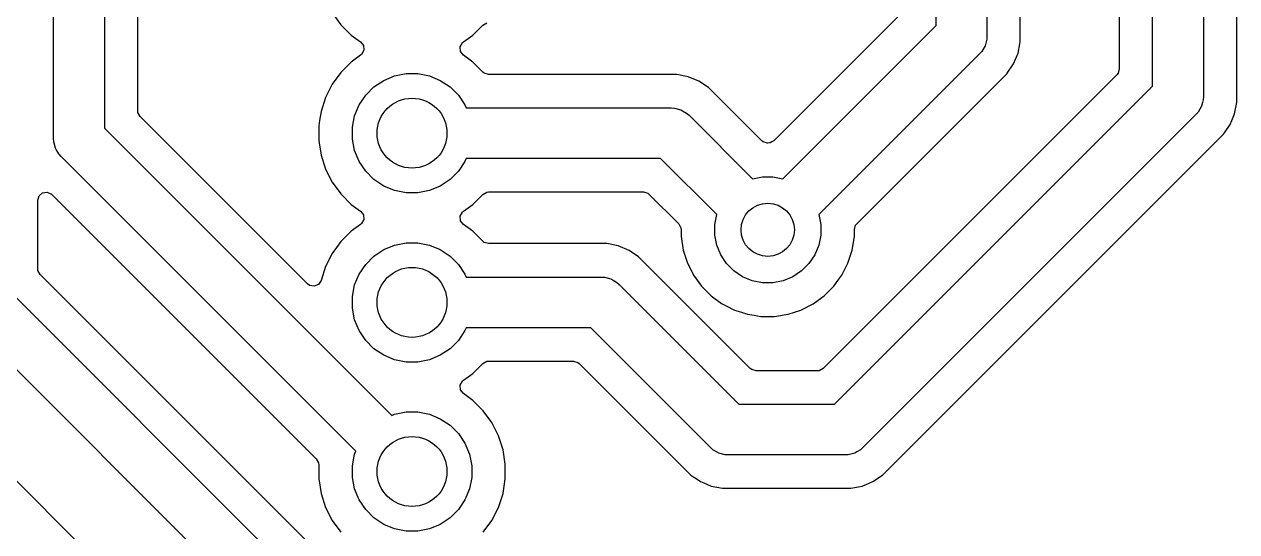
# Model space of a CAD drawing. Extents: x 101.7 to 181.8, y -136.4 to -71.3.
# Drawn here: x 113.68 to 131.88, y -110.53 to -102.91 of the extents above; entities that cross this region are included whole.
import ezdxf

# ---------------------------------------------------------------- set-up
doc = ezdxf.new("R2010")
doc.units = 0
doc.layers.add('BLACK', color=7, linetype='CONTINUOUS')

msp = doc.modelspace()

# ---------------------------------------------------------------- linework, layer by layer
at = {"layer": 'BLACK', "linetype": 'CONTINUOUS'}
for p, q in [((114.119, -104.63), (114.119, -94.532942)), ((114.881, -94.532942), (114.881, -104.472184)), ((130.1185, -94.663177), (130.1185, -103.583508)), ((130.619, -103.842184), (130.619, -94.75)), ((115.3815, -104.213508), (115.3815, -94.839047)), ((131.381, -94.907816), (131.381, -104)), ((131.8815, -103.913179), (131.8815, -95.166492)), ((127.369, -102.932184), (127.369, -95.25)), ((128.131, -95.407815), (128.131, -103.09)), ((128.6315, -103.176822), (128.6315, -95.666491)), ((118.302187, -102.744025), (118.431752, -102.922358)), ((126.832181, -102.761189), (124.930189, -104.663181)), ((118.431752, -102.922358), (118.431756, -102.922363)), ((118.431756, -102.922363), (118.587636, -103.078243)), ((120.412365, -103.078242), (120.562788, -102.927819)), ((120.562788, -102.927819), (120.624111, -102.894334)), ((125.067647, -105.233536), (127.369, -102.932184)), ((118.587636, -103.078243), (118.587641, -103.078247)), ((118.587641, -103.078247), (118.727254, -103.179682)), ((118.727254, -103.179682), (118.76992, -103.235012)), ((120.2241, -103.255375), (120.256705, -103.19358)), ((120.256705, -103.19358), (120.272745, -103.179682)), ((120.272745, -103.179682), (120.412358, -103.078247)), ((120.412356, -103.078247), (120.412365, -103.078242)), ((120.412358, -103.078247), (120.412356, -103.078247)), ((128.12774, -103.13973), (128.101998, -103.235802)), ((128.131, -103.09), (128.12774, -103.13973)), ((128.597624, -103.347124), (128.625335, -103.207815)), ((128.625335, -103.207815), (128.6315, -103.176822)), ((118.727254, -103.380318), (118.587641, -103.481752)), ((118.743293, -103.36642), (118.727254, -103.380318)), ((118.775899, -103.304625), (118.743293, -103.36642)), ((118.76992, -103.235012), (118.775899, -103.304625)), ((120.230079, -103.324989), (120.2241, -103.255375)), ((120.272745, -103.380318), (120.230079, -103.324989)), ((120.412358, -103.481752), (120.272745, -103.380318)), ((128.019407, -103.359408), (125.606463, -105.772352)), ((128.052259, -103.321946), (128.019407, -103.359408)), ((128.052268, -103.321938), (128.052259, -103.321946)), ((128.101998, -103.235802), (128.052268, -103.321938)), ((128.531175, -103.507547), (128.597624, -103.347124)), ((118.587636, -103.481756), (118.431756, -103.637636)), ((118.587641, -103.481752), (118.587636, -103.481756)), ((120.412363, -103.481756), (120.412358, -103.481752)), ((120.562788, -103.632181), (120.412363, -103.481756)), ((128.436783, -103.648815), (128.531175, -103.507547)), ((118.431752, -103.637641), (118.302187, -103.815974)), ((118.431756, -103.637636), (118.431752, -103.637641)), ((118.929046, -103.854291), (119.075743, -103.756271)), ((119.075743, -103.756271), (119.238744, -103.688754)), ((119.238744, -103.688754), (119.411785, -103.654334)), ((119.411785, -103.654334), (119.588215, -103.654334)), ((119.588215, -103.654334), (119.761256, -103.688754)), ((119.761256, -103.688754), (119.924257, -103.756271)), ((119.924257, -103.756271), (120.070954, -103.854291)), ((120.58343, -103.648815), (120.562788, -103.632181)), ((120.650469, -103.6685), (120.58343, -103.648815)), ((123.47682, -103.6685), (120.650469, -103.6685)), ((123.476821, -103.6685), (123.47682, -103.6685)), ((123.476823, -103.6685), (123.476821, -103.6685)), ((123.647118, -103.702374), (123.476823, -103.6685)), ((123.647128, -103.702377), (123.647118, -103.702374)), ((123.807543, -103.768822), (123.647128, -103.702377)), ((130.082181, -103.671189), (125.671189, -108.082181)), ((126.176819, -105.90981), (128.434705, -103.651924)), ((128.434705, -103.651924), (128.434707, -103.651921)), ((128.434707, -103.651921), (128.436783, -103.648815)), ((130.098815, -103.650547), (130.082181, -103.671189)), ((130.1185, -103.583508), (130.098815, -103.650547)), ((118.302187, -103.815974), (118.202104, -104.012393)), ((118.804291, -103.979046), (118.929046, -103.854291)), ((120.070954, -103.854291), (120.195709, -103.979046)), ((123.951926, -103.865295), (123.807543, -103.768822)), ((123.951927, -103.865296), (123.951926, -103.865295)), ((124.74981, -104.663181), (123.951927, -103.865296)), ((125.842184, -108.619), (130.619, -103.842184)), ((131.8815, -104.086821), (131.8815, -103.913179)), ((118.202103, -104.012396), (118.133985, -104.222047)), ((118.202104, -104.012393), (118.202103, -104.012396)), ((118.706271, -104.125743), (118.804291, -103.979046)), ((120.195709, -103.979046), (120.293729, -104.125743)), ((131.367802, -104.086821), (131.351998, -104.145802)), ((131.377741, -104.049731), (131.367802, -104.086821)), ((131.381, -104), (131.377741, -104.049714)), ((131.377741, -104.049714), (131.377741, -104.049731)), ((131.847625, -104.257124), (131.8815, -104.086821)), ((115.384334, -104.239866), (115.3815, -104.213508)), ((115.417819, -104.301189), (115.384334, -104.239866)), ((117.928291, -106.811661), (115.417819, -104.301189)), ((118.133985, -104.222047), (118.112225, -104.359433)), ((118.604334, -104.461785), (118.638754, -104.288744)), ((118.638754, -104.288744), (118.706271, -104.125743)), ((120.293729, -104.125743), (120.311647, -104.169)), ((120.311647, -104.169), (123.39, -104.169)), ((123.39, -104.169), (123.439715, -104.172259)), ((123.439715, -104.172259), (123.439731, -104.172259)), ((123.439731, -104.172259), (123.535803, -104.198002)), ((123.535803, -104.198002), (123.56266, -104.213508)), ((123.56266, -104.213508), (123.621938, -104.247732)), ((123.621938, -104.247732), (123.621946, -104.24774)), ((123.621946, -104.24774), (123.659408, -104.280592)), ((123.659408, -104.280592), (124.612352, -105.233536)), ((131.269408, -104.269408), (126.269408, -109.269408)), ((131.302259, -104.231946), (131.269408, -104.269408)), ((131.302268, -104.231938), (131.302259, -104.231946)), ((131.351998, -104.145802), (131.302268, -104.231938)), ((131.805247, -104.359432), (131.847625, -104.257124)), ((114.881, -104.472184), (119.195487, -108.786671)), ((118.112225, -104.359433), (118.0995, -104.439778)), ((118.0995, -104.439778), (118.0995, -104.660222)), ((118.604334, -104.638215), (118.604334, -104.461785)), ((131.69723, -104.543179), (131.781175, -104.417547)), ((131.781175, -104.417547), (131.805247, -104.359432)), ((114.122259, -104.679714), (114.119, -104.63)), ((118.0995, -104.660222), (118.105067, -104.695368)), ((118.638754, -104.811256), (118.604334, -104.638215)), ((124.770452, -104.679815), (124.74981, -104.663181)), ((124.930189, -104.663181), (124.903261, -104.677884)), ((126.561924, -109.684706), (131.684706, -104.561923)), ((131.684706, -104.561923), (131.69723, -104.543179)), ((114.122259, -104.679731), (114.122259, -104.679714)), ((114.148002, -104.775803), (114.122259, -104.679731)), ((114.157966, -104.79306), (114.148002, -104.775803)), ((114.197732, -104.861938), (114.157966, -104.79306)), ((118.105067, -104.695368), (118.133985, -104.877952)), ((118.706271, -104.974257), (118.638754, -104.811256)), ((124.837491, -104.6995), (124.770452, -104.679815)), ((124.842508, -104.6995), (124.837491, -104.6995)), ((124.868866, -104.696666), (124.842508, -104.6995)), ((124.871242, -104.695368), (124.868866, -104.696666)), ((124.877443, -104.694477), (124.871242, -104.695368)), ((124.903261, -104.677884), (124.877443, -104.694477)), ((114.19774, -104.861946), (114.197732, -104.861938)), ((114.230592, -104.899408), (114.19774, -104.861946)), ((118.656671, -109.325487), (114.230592, -104.899408)), ((118.133985, -104.877952), (118.202103, -105.087603)), ((118.804291, -105.120954), (118.706271, -104.974257)), ((120.293729, -104.974257), (120.195709, -105.120954)), ((120.311647, -104.931), (120.293729, -104.974257)), ((123.232184, -104.931), (120.311647, -104.931)), ((124.073536, -105.772352), (123.232184, -104.931)), ((118.202103, -105.087603), (118.202104, -105.087606)), ((118.202104, -105.087606), (118.302187, -105.284025)), ((118.929046, -105.245709), (118.804291, -105.120954)), ((120.195709, -105.120954), (120.070954, -105.245709)), ((124.612352, -105.233536), (124.761586, -105.203852)), ((124.761586, -105.203852), (124.918414, -105.203852)), ((124.918414, -105.203852), (125.067647, -105.233536)), ((118.302187, -105.284025), (118.431752, -105.462358)), ((119.075743, -105.343729), (118.929046, -105.245709)), ((119.238744, -105.411246), (119.075743, -105.343729)), ((119.924257, -105.343729), (119.761256, -105.411246)), ((120.070954, -105.245709), (119.924257, -105.343729)), ((113.8815, -105.557491), (113.901185, -105.490452)), ((113.8815, -106.583508), (113.8815, -105.557491)), ((113.901185, -105.490452), (113.953989, -105.444697)), ((113.953989, -105.444697), (114.023147, -105.434753)), ((114.023147, -105.434753), (114.086703, -105.463778)), ((114.086703, -105.463778), (114.093181, -105.46981)), ((114.093181, -105.46981), (118.063181, -109.43981)), ((118.431752, -105.462358), (118.431756, -105.462363)), ((118.431756, -105.462363), (118.587636, -105.618243)), ((119.411785, -105.445666), (119.238744, -105.411246)), ((119.588215, -105.445666), (119.411785, -105.445666)), ((119.761256, -105.411246), (119.588215, -105.445666)), ((120.412365, -105.618242), (120.562788, -105.467819)), ((120.562788, -105.467819), (120.624111, -105.434334)), ((120.624111, -105.434334), (120.650469, -105.4315)), ((120.650469, -105.4315), (122.973508, -105.4315)), ((122.973508, -105.4315), (123.040547, -105.451185)), ((123.040547, -105.451185), (123.061189, -105.467819)), ((123.061189, -105.467819), (123.503181, -105.90981)), ((118.587636, -105.618243), (118.587641, -105.618247)), ((118.587641, -105.618247), (118.727254, -105.719682)), ((118.727254, -105.719682), (118.76992, -105.775012)), ((120.2241, -105.795375), (120.256705, -105.73358)), ((120.256705, -105.73358), (120.272745, -105.719682)), ((120.272745, -105.719682), (120.412358, -105.618247)), ((120.412356, -105.618247), (120.412365, -105.618242)), ((120.412358, -105.618247), (120.412356, -105.618247)), ((118.727254, -105.920318), (118.587641, -106.021752)), ((118.743293, -105.90642), (118.727254, -105.920318)), ((118.775899, -105.844625), (118.743293, -105.90642)), ((118.76992, -105.775012), (118.775899, -105.844625)), ((120.230079, -105.864989), (120.2241, -105.795375)), ((120.272745, -105.920318), (120.230079, -105.864989)), ((120.412358, -106.021752), (120.272745, -105.920318)), ((123.503181, -105.90981), (123.536666, -105.971133)), ((124.043852, -105.921586), (124.073536, -105.772352)), ((124.043852, -106.078414), (124.043852, -105.921586)), ((125.606463, -105.772352), (125.636148, -105.921586)), ((125.636148, -105.921586), (125.636148, -106.078414)), ((126.1405, -105.997491), (126.160185, -105.930452)), ((126.160185, -105.930452), (126.176819, -105.90981)), ((118.587636, -106.021756), (118.431756, -106.177636)), ((118.587641, -106.021752), (118.587636, -106.021756)), ((120.412363, -106.021756), (120.412358, -106.021752)), ((120.562788, -106.172181), (120.412363, -106.021756)), ((123.536666, -105.971133), (123.5395, -105.997491)), ((123.5395, -105.997491), (123.5395, -106.102351)), ((123.5395, -106.102351), (123.571522, -106.304534)), ((124.074448, -106.232228), (124.043852, -106.078414)), ((125.636148, -106.078414), (125.605552, -106.232228)), ((126.108477, -106.304534), (126.1405, -106.102352)), ((126.1405, -106.102352), (126.1405, -105.997491)), ((118.431752, -106.177641), (118.302187, -106.355974)), ((118.431756, -106.177636), (118.431752, -106.177641)), ((118.929046, -106.394291), (119.075743, -106.296271)), ((119.075743, -106.296271), (119.238744, -106.228754)), ((119.238744, -106.228754), (119.411785, -106.194334)), ((119.411785, -106.194334), (119.588215, -106.194334)), ((119.588215, -106.194334), (119.761256, -106.228754)), ((119.761256, -106.228754), (119.924257, -106.296271)), ((119.924257, -106.296271), (120.070954, -106.394291)), ((120.58343, -106.188815), (120.562788, -106.172181)), ((120.650469, -106.2085), (120.58343, -106.188815)), ((122.42682, -106.2085), (120.650469, -106.2085)), ((122.426821, -106.2085), (122.42682, -106.2085)), ((122.426823, -106.2085), (122.426821, -106.2085)), ((122.597118, -106.242374), (122.426823, -106.2085)), ((122.597128, -106.242377), (122.597118, -106.242374)), ((122.757543, -106.308822), (122.597128, -106.242377)), ((123.571522, -106.304534), (123.634781, -106.499223)), ((124.134463, -106.377117), (124.074448, -106.232228)), ((125.605552, -106.232228), (125.545537, -106.377117)), ((126.04522, -106.499219), (126.108477, -106.304534)), ((118.302187, -106.355974), (118.202104, -106.552393)), ((118.804291, -106.519046), (118.929046, -106.394291)), ((120.070954, -106.394291), (120.195709, -106.519046)), ((122.901926, -106.405295), (122.757543, -106.308822)), ((122.901927, -106.405296), (122.901926, -106.405295)), ((124.578811, -108.082181), (122.901927, -106.405296)), ((124.221592, -106.507515), (124.134463, -106.377117)), ((125.545537, -106.377117), (125.458408, -106.507515)), ((113.884334, -106.609866), (113.8815, -106.583508)), ((113.917819, -106.671189), (113.884334, -106.609866)), ((118.202103, -106.552396), (118.133903, -106.762298)), ((118.202104, -106.552393), (118.202103, -106.552396)), ((118.638754, -106.828744), (118.706271, -106.665743)), ((118.706271, -106.665743), (118.804291, -106.519046)), ((120.195709, -106.519046), (120.293729, -106.665743)), ((120.293729, -106.665743), (120.311647, -106.709)), ((123.634781, -106.499223), (123.698691, -106.624653)), ((123.698691, -106.624653), (123.722403, -106.671189)), ((124.332485, -106.618408), (124.221592, -106.507515)), ((124.462883, -106.705537), (124.332485, -106.618408)), ((125.347515, -106.618408), (125.217117, -106.705537)), ((125.458408, -106.507515), (125.347515, -106.618408)), ((125.952287, -106.68161), (126.04522, -106.499219)), ((113.381, -106.842184), (118.327816, -111.789)), ((118.380329, -111.133699), (113.917819, -106.671189)), ((117.961261, -106.835257), (117.928291, -106.811661)), ((118.030107, -106.847172), (117.961261, -106.835257)), ((118.094466, -106.819973), (118.030107, -106.847172)), ((118.133903, -106.762298), (118.094466, -106.819973)), ((118.604334, -107.001785), (118.638754, -106.828744)), ((120.311647, -106.709), (122.34, -106.709)), ((122.34, -106.709), (122.389715, -106.712259)), ((122.389715, -106.712259), (122.389731, -106.712259)), ((122.389731, -106.712259), (122.485803, -106.738002)), ((122.485803, -106.738002), (122.51733, -106.756204)), ((122.51733, -106.756204), (122.571938, -106.787732)), ((122.571938, -106.787732), (122.571946, -106.78774)), ((122.571946, -106.78774), (122.609408, -106.820592)), ((122.609408, -106.820592), (124.407816, -108.619)), ((123.722403, -106.671189), (123.727715, -106.681613)), ((123.727715, -106.681613), (123.848028, -106.847213)), ((123.848028, -106.847213), (123.992786, -106.991971)), ((124.607772, -106.765552), (124.462883, -106.705537)), ((124.761586, -106.796148), (124.607772, -106.765552)), ((124.918414, -106.796148), (124.761586, -106.796148)), ((125.072228, -106.765552), (124.918414, -106.796148)), ((125.217117, -106.705537), (125.072228, -106.765552)), ((125.687219, -106.991966), (125.831966, -106.847219)), ((125.831966, -106.847219), (125.831968, -106.847215)), ((125.831968, -106.847215), (125.831971, -106.847213)), ((125.831971, -106.847213), (125.893845, -106.762049)), ((125.893845, -106.762049), (125.952287, -106.68161)), ((118.604334, -107.178215), (118.604334, -107.001785)), ((123.992786, -106.991971), (124.147749, -107.104556)), ((125.52161, -107.112287), (125.630268, -107.033343)), ((125.630268, -107.033343), (125.687213, -106.991971)), ((125.687213, -106.991971), (125.687215, -106.991968)), ((125.687215, -106.991968), (125.687219, -106.991966)), ((110.881, -107.092184), (118.117816, -114.329)), ((118.638754, -107.351256), (118.604334, -107.178215)), ((124.147749, -107.104556), (124.15839, -107.112287)), ((124.15839, -107.112287), (124.213895, -107.140568)), ((124.213895, -107.140568), (124.340776, -107.205218)), ((124.340776, -107.205218), (124.340778, -107.205218)), ((124.340778, -107.205218), (124.340781, -107.20522)), ((124.340781, -107.20522), (124.445137, -107.239127)), ((125.144534, -107.268477), (125.339219, -107.20522)), ((125.339219, -107.20522), (125.52161, -107.112287)), ((117.900592, -112.439408), (112.730592, -107.269408)), ((118.706271, -107.514257), (118.638754, -107.351256)), ((124.445137, -107.239127), (124.535465, -107.268477)), ((124.535465, -107.268477), (124.636557, -107.284488)), ((124.636557, -107.284488), (124.737648, -107.3005)), ((124.737648, -107.3005), (124.737649, -107.3005)), ((124.737649, -107.3005), (124.942351, -107.3005)), ((124.942351, -107.3005), (124.942352, -107.3005)), ((124.942352, -107.3005), (125.144534, -107.268477)), ((118.804291, -107.660954), (118.706271, -107.514257)), ((120.293729, -107.514257), (120.195709, -107.660954)), ((120.311647, -107.471), (120.293729, -107.514257)), ((122.182184, -107.471), (120.311647, -107.471)), ((123.980592, -109.269408), (122.182184, -107.471)), ((118.929046, -107.785709), (118.804291, -107.660954)), ((120.195709, -107.660954), (120.070954, -107.785709)), ((119.075743, -107.883729), (118.929046, -107.785709)), ((119.238744, -107.951246), (119.075743, -107.883729)), ((119.924257, -107.883729), (119.761256, -107.951246)), ((120.070954, -107.785709), (119.924257, -107.883729)), ((119.411785, -107.985666), (119.238744, -107.951246)), ((119.588215, -107.985666), (119.411785, -107.985666)), ((119.761256, -107.951246), (119.588215, -107.985666)), ((120.412365, -108.158242), (120.562788, -108.007819)), ((120.562788, -108.007819), (120.624111, -107.974334)), ((120.624111, -107.974334), (120.650469, -107.9715)), ((120.650469, -107.9715), (121.923508, -107.9715)), ((121.923508, -107.9715), (121.990547, -107.991185)), ((121.990547, -107.991185), (122.011189, -108.007819)), ((122.011189, -108.007819), (123.68807, -109.684701)), ((124.599453, -108.098815), (124.578811, -108.082181)), ((124.666492, -108.1185), (124.599453, -108.098815)), ((125.583508, -108.1185), (124.666492, -108.1185)), ((125.609866, -108.115666), (125.583508, -108.1185)), ((125.671189, -108.082181), (125.609866, -108.115666)), ((120.2241, -108.335375), (120.256705, -108.27358)), ((120.256705, -108.27358), (120.272745, -108.259682)), ((120.272745, -108.259682), (120.412358, -108.158247)), ((120.412356, -108.158247), (120.412365, -108.158242)), ((120.412358, -108.158247), (120.412356, -108.158247)), ((120.230079, -108.404989), (120.2241, -108.335375)), ((120.272745, -108.460318), (120.230079, -108.404989)), ((120.412358, -108.561752), (120.272745, -108.460318)), ((120.412363, -108.561756), (120.412358, -108.561752)), ((120.568243, -108.717636), (120.412363, -108.561756)), ((124.407816, -108.619), (125.842184, -108.619)), ((119.195487, -108.786671), (119.238744, -108.768754)), ((119.238744, -108.768754), (119.411785, -108.734334)), ((119.411785, -108.734334), (119.588215, -108.734334)), ((119.588215, -108.734334), (119.761256, -108.768754)), ((119.761256, -108.768754), (119.924257, -108.836271)), ((119.924257, -108.836271), (120.070954, -108.934291)), ((120.568247, -108.717641), (120.568243, -108.717636)), ((120.68126, -108.873192), (120.568247, -108.717641)), ((120.070954, -108.934291), (120.195709, -109.059046)), ((120.697815, -108.895978), (120.68126, -108.873192)), ((120.763237, -109.024375), (120.697815, -108.895978)), ((120.797895, -109.092393), (120.763237, -109.024375)), ((120.195709, -109.059046), (120.293729, -109.205743)), ((120.293729, -109.205743), (120.361246, -109.368744)), ((120.797895, -109.092394), (120.797895, -109.092393)), ((120.866015, -109.302049), (120.797895, -109.092394)), ((118.604334, -109.541785), (118.638754, -109.368744)), ((118.638754, -109.368744), (118.656671, -109.325487)), ((120.361246, -109.368744), (120.395666, -109.541785)), ((120.9005, -109.519778), (120.866015, -109.302049)), ((124.018053, -109.302259), (123.980592, -109.269408)), ((124.018062, -109.302268), (124.018053, -109.302259)), ((124.072669, -109.333795), (124.018062, -109.302268)), ((124.104197, -109.351998), (124.072669, -109.333795)), ((124.200269, -109.377741), (124.104197, -109.351998)), ((124.200285, -109.377741), (124.200269, -109.377741)), ((124.25, -109.381), (124.200285, -109.377741)), ((126, -109.381), (124.25, -109.381)), ((126.049715, -109.377741), (126, -109.381)), ((126.049731, -109.377741), (126.049715, -109.377741)), ((126.145803, -109.351998), (126.049731, -109.377741)), ((126.17733, -109.333795), (126.145803, -109.351998)), ((126.231938, -109.302268), (126.17733, -109.333795)), ((126.231946, -109.302259), (126.231938, -109.302268)), ((126.269408, -109.269408), (126.231946, -109.302259)), ((118.063181, -109.43981), (118.096666, -109.501133)), ((118.096666, -109.501133), (118.0995, -109.527491)), ((118.0995, -109.527491), (118.0995, -109.740221)), ((118.604334, -109.718215), (118.604334, -109.541785)), ((120.395666, -109.541785), (120.395666, -109.718215)), ((120.9005, -109.740222), (120.9005, -109.519778)), ((118.0995, -109.740221), (118.133985, -109.957952)), ((118.638754, -109.891256), (118.604334, -109.718215)), ((120.395666, -109.718215), (120.361246, -109.891256)), ((120.866015, -109.957951), (120.9005, -109.740222)), ((123.68807, -109.684701), (123.688073, -109.684704)), ((123.688073, -109.684704), (123.732791, -109.714584)), ((123.732791, -109.714584), (123.732798, -109.714588)), ((123.732798, -109.714588), (123.73614, -109.716821)), ((123.73614, -109.716821), (123.832453, -109.781175)), ((126.417547, -109.781175), (126.561924, -109.684706)), ((118.706271, -110.054257), (118.638754, -109.891256)), ((120.361246, -109.891256), (120.293729, -110.054257)), ((123.832453, -109.781175), (123.87944, -109.800637)), ((123.87944, -109.800637), (123.992876, -109.847625)), ((123.992876, -109.847625), (124.163174, -109.881499)), ((124.163174, -109.881499), (124.163178, -109.8815)), ((124.163178, -109.8815), (124.163179, -109.8815)), ((124.163179, -109.8815), (126.086823, -109.8815)), ((126.086823, -109.8815), (126.201393, -109.858709)), ((126.201393, -109.858709), (126.257124, -109.847624)), ((126.257124, -109.847624), (126.363007, -109.803766)), ((126.363007, -109.803766), (126.417543, -109.781177)), ((126.417543, -109.781177), (126.417544, -109.781176)), ((126.417544, -109.781176), (126.417547, -109.781175)), ((118.133985, -109.957952), (118.202103, -110.167603)), ((118.804291, -110.200954), (118.706271, -110.054257)), ((120.293729, -110.054257), (120.195709, -110.200954)), ((120.797895, -110.167606), (120.866015, -109.957951)), ((118.202103, -110.167603), (118.202104, -110.167606)), ((118.202104, -110.167606), (118.302187, -110.364025)), ((118.929046, -110.325709), (118.804291, -110.200954)), ((120.195709, -110.200954), (120.070954, -110.325709)), ((120.697815, -110.364022), (120.797895, -110.167606)), ((118.302187, -110.364025), (118.431752, -110.542358)), ((119.075743, -110.423729), (118.929046, -110.325709)), ((119.238744, -110.491246), (119.075743, -110.423729)), ((119.411785, -110.525666), (119.238744, -110.491246)), ((119.761256, -110.491246), (119.588215, -110.525666)), ((119.924257, -110.423729), (119.761256, -110.491246)), ((120.070954, -110.325709), (119.924257, -110.423729)), ((120.568242, -110.542365), (120.697815, -110.364022)), ((119.588215, -110.525666), (119.411785, -110.525666))]:
    msp.add_line(p, q, dxfattribs=at)
at = {"layer": 'BLACK'}
for centre, radius in [((119.5, -104.55), 0.525), ((119.5, -104.55), 0.525), ((124.84, -106), 0.4), ((124.84, -106), 0.4), ((119.5, -107.09), 0.525), ((119.5, -107.09), 0.525), ((119.5, -109.63), 0.525), ((119.5, -109.63), 0.525)]:
    msp.add_circle(centre, radius, dxfattribs=at)
at = {"layer": 'WHITE'}
for centre, radius in [((119.5, -104.55), 0.525), ((124.84, -106), 0.4), ((119.5, -107.09), 0.525), ((119.5, -109.63), 0.525)]:
    msp.add_circle(centre, radius, dxfattribs=at)

doc.saveas('drawing.dxf')
